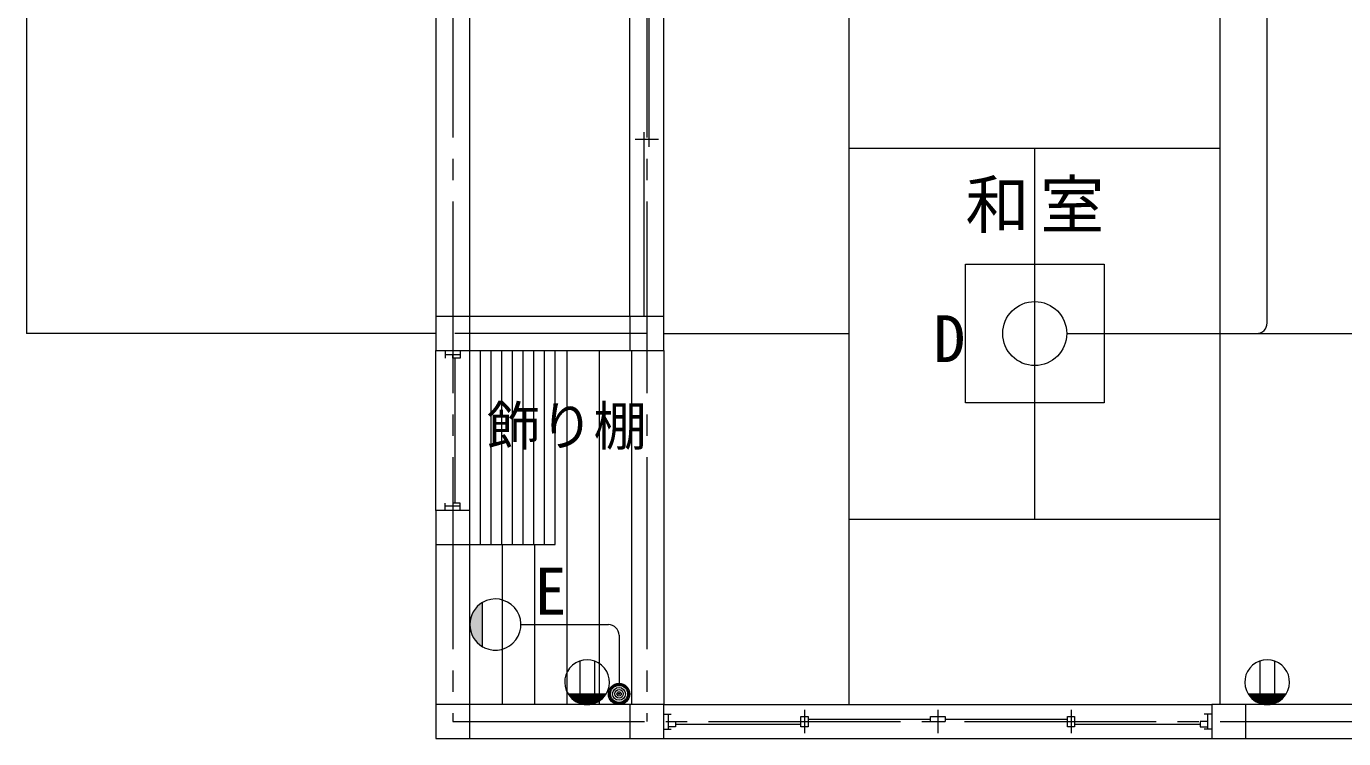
# Model space of a CAD drawing. Units: millimetres, scale not verified. Extents: x -17179 to 17748, y -9423 to 12077.
# Drawn here: x -17179 to -11000, y 2373 to 5714 of the extents above; entities that cross this region are included whole.
import ezdxf
from ezdxf.enums import TextEntityAlignment as Align

# ---------------------------------------------------------------- set-up
doc = ezdxf.new("R2010")
doc.units = ezdxf.units.MM
doc.header["$LTSCALE"] = 100
doc.linetypes.add('CHAIN2', pattern=[12, 9, -1, 1, -1])
for name, color, linetype, lineweight in [('0-0_基準線', 5, 'CHAIN2', 9), ('0-1_仕上げ', 5, 'Continuous', 9), ('0-3_建具', 5, 'Continuous', 9), ('0-5_見え掛り', 5, 'Continuous', 9), ('0-8_その他', 5, 'Continuous', 9), ('0-C_ハッチング', 5, 'Continuous', 9), ('6-2_配線', 2, 'Continuous', 13), ('6-B_記号', 3, 'Continuous', 13)]:
    doc.layers.add(name, color=color, linetype=linetype, lineweight=lineweight)
doc.layers.add('0-A_文字', color=5, linetype='Continuous')
doc.styles.add('ＭＳ ゴシック', font='')
doc.styles.get('ＭＳ ゴシック').set_extended_font_data('MS Gothic')

msp = doc.modelspace()

# ---------------------------------------------------------------- hatches: boundary and pattern name
at = {"layer": '6-B_記号'}
msp.add_hatch(color=8, dxfattribs=at).paths.add_polyline_path([(-15039.1, 3011.7, 0.57735), (-15039.1, 2803.9)])

# ---------------------------------------------------------------- linework, layer by layer
at = {"layer": '0-0_基準線'}
for p, q in [((-15179.1, 6092.8), (-15179.1, 2452.8)), ((-14269.1, 6092.8), (-14269.1, 2452.8)), ((-14269.1, 4272.8), (-15179.1, 4272.8)), ((-15179.1, 2452.8), (-6079.1, 2452.8))]:
    msp.add_line(p, q, dxfattribs=at)
at = {"layer": '0-1_仕上げ'}
for p, q in [((-15259.1, 6172.8), (-15259.1, 4192.8)), ((-15099.1, 4192.8), (-15099.1, 6172.8)), ((-14189.1, 4352.8), (-15259.1, 4352.8)), ((-14349.1, 4352.8), (-14349.1, 4192.8)), ((-14189.1, 4192.8), (-14189.1, 4352.8)), ((-15259.1, 4192.8), (-14189.1, 4192.8)), ((-15259.1, 3442.8), (-15259.1, 2372.8)), ((-15099.1, 3442.8), (-15259.1, 3442.8)), ((-15099.1, 2372.8), (-15099.1, 3442.8)), ((-15259.1, 3282.8), (-15099.1, 3282.8)), ((-14189.1, 2532.8), (-15259.1, 2532.8)), ((-14349.1, 2532.8), (-14349.1, 2372.8)), ((-14189.1, 2372.8), (-14189.1, 2532.8)), ((-10549.1, 2532.8), (-11619.1, 2532.8)), ((-11619.1, 2532.8), (-11619.1, 2372.8)), ((-11459.1, 2372.8), (-11459.1, 2532.8)), ((-15259.1, 2372.8), (-14189.1, 2372.8))]:
    msp.add_line(p, q, dxfattribs=at)
msp.add_lwpolyline([(-11619.1, 2372.8), (-10549.1, 2372.8), (-10549.1, 5262.8)], dxfattribs=at)
at = {"layer": '0-3_建具'}
for p, q in [((-14349.1, 4352.8), (-14349.1, 6012.8)), ((-14257.1, 5147.8), (-14257.1, 6012.8)), ((-14189.1, 4352.8), (-14189.1, 6012.8)), ((-14281.1, 4352.8), (-14281.1, 5217.8)), ((-14214.1, 5182.8), (-14324.1, 5182.8)), ((-15259.1, 3442.8), (-15259.1, 4192.8)), ((-15214.1, 4192.8), (-15214.1, 4157.8)), ((-15144.1, 4172.8), (-15214.1, 4172.8)), ((-15167.1, 3477.8), (-15167.1, 4157.8)), ((-15099.1, 3442.8), (-15099.1, 4192.8)), ((-15214.1, 3442.8), (-15214.1, 3477.8)), ((-15144.1, 3462.8), (-15214.1, 3462.8)), ((-14189.1, 2532.8), (-11619.1, 2532.8)), ((-14189.1, 2487.8), (-14154.1, 2487.8)), ((-14169.1, 2487.8), (-14169.1, 2417.8)), ((-13529.1, 2507.8), (-13529.1, 2397.8)), ((-12938.1, 2452.8), (-12938.1, 2476.8)), ((-12904.1, 2507.8), (-12904.1, 2397.8)), ((-12279.1, 2507.8), (-12279.1, 2397.8)), ((-11619.1, 2487.8), (-11654.1, 2487.8)), ((-11639.1, 2487.8), (-11639.1, 2417.8)), ((-14189.1, 2417.8), (-14154.1, 2417.8)), ((-14134.1, 2440.8), (-13546.1, 2440.8)), ((-13546.1, 2452.8), (-13512.1, 2452.8)), ((-13512.1, 2464.8), (-12938.1, 2464.8)), ((-12938.1, 2452.8), (-12870.1, 2452.8)), ((-12870.1, 2464.8), (-12299.1, 2464.8)), ((-12296.1, 2452.8), (-12262.1, 2452.8)), ((-12262.1, 2440.8), (-11674.1, 2440.8)), ((-11619.1, 2417.8), (-11654.1, 2417.8)), ((-14189.1, 2372.8), (-11619.1, 2372.8))]:
    msp.add_line(p, q, dxfattribs=at)
for points in [[(-15144.1, 4192.8), (-15144.1, 4157.8), (-15179.1, 4157.8), (-15179.1, 4172.8)], [(-15144.1, 3442.8), (-15144.1, 3477.8), (-15179.1, 3477.8), (-15179.1, 3462.8)], [(-12938.1, 2476.8), (-12870.1, 2476.8), (-12870.1, 2452.8)], [(-14169.1, 2452.8), (-14134.1, 2452.8), (-14134.1, 2428.8), (-14169.1, 2428.8)], [(-11639.1, 2452.8), (-11674.1, 2452.8), (-11674.1, 2428.8), (-11639.1, 2428.8)]]:
    msp.add_lwpolyline(points, dxfattribs=at)
for points in [[(-13546.1, 2476.8), (-13512.1, 2476.8), (-13512.1, 2428.8), (-13546.1, 2428.8)], [(-12296.1, 2476.8), (-12262.1, 2476.8), (-12262.1, 2428.8), (-12296.1, 2428.8)]]:
    msp.add_lwpolyline(points, close=True, dxfattribs=at)
at = {"layer": '0-5_見え掛り'}
for p, q in [((-13319.1, 2532.8), (-13319.1, 6012.8)), ((-11579.1, 2532.8), (-11579.1, 6012.8)), ((-13319.1, 5142.8), (-11579.1, 5142.8)), ((-12449.1, 3402.8), (-12449.1, 5142.8)), ((-14189.1, 4272.8), (-13319.1, 4272.8)), ((-11579.1, 4272.8), (-10709.1, 4272.8)), ((-14189.1, 4192.8), (-14189.1, 2532.8)), ((-13319.1, 3402.8), (-11579.1, 3402.8))]:
    msp.add_line(p, q, dxfattribs=at)
msp.add_lwpolyline([(-15099.1, 3282.8), (-14699.1, 3282.8), (-14699.1, 4192.8)], dxfattribs=at)
at = {"layer": '0-8_その他'}
msp.add_line((-15259.1, 4272.8), (-17179.1, 4272.8), dxfattribs=at)
msp.add_lwpolyline([(-15259.1, 9267.8), (-17179.1, 9267.8), (-17179.1, 4272.8)], dxfattribs=at)
at = {"layer": '0-C_ハッチング'}
for p, q in [((-15049.1, 3282.8), (-15049.1, 4192.8)), ((-14999.1, 3282.8), (-14999.1, 4192.8)), ((-14949.1, 3282.8), (-14949.1, 4192.8)), ((-14899.1, 3282.8), (-14899.1, 4192.8)), ((-14849.1, 3282.8), (-14849.1, 4192.8)), ((-14799.1, 3282.8), (-14799.1, 4192.8)), ((-14749.1, 3282.8), (-14749.1, 4192.8)), ((-14644.1, 4192.8), (-14644.1, 2532.8)), ((-14492.4, 4192.8), (-14492.4, 2532.8)), ((-14340.8, 4192.8), (-14340.8, 2532.8)), ((-14947.4, 3282.8), (-14947.4, 2532.8)), ((-14795.8, 3282.8), (-14795.8, 2532.8))]:
    msp.add_line(p, q, dxfattribs=at)
at = {"layer": '6-2_配線'}
for p, q in [((-11359.1, 4322.8), (-11359.1, 5802.8)), ((-12299.1, 4272.8), (-11409.1, 4272.8)), ((-14859.1, 2907.8), (-14449.1, 2907.8)), ((-14399.1, 2857.8), (-14399.1, 2632.8))]:
    msp.add_line(p, q, dxfattribs=at)
for centre, start, end in [((-11409.1, 4322.8), 270, 0), ((-14449.1, 2857.8), 0, 90)]:
    msp.add_arc(centre, 50, start, end, dxfattribs=at)
at = {"layer": '6-B_記号'}
for p, q in [((-15039.1, 2803.9), (-15039.1, 3011.7)), ((-14583.3, 2737.1), (-14583.3, 2582.3)), ((-14514.9, 2737.1), (-14514.9, 2582.3)), ((-11393.3, 2737.1), (-11393.3, 2582.3)), ((-11324.9, 2737.1), (-11324.9, 2582.3)), ((-14638.2, 2582.3), (-14460, 2582.3)), ((-14636.3, 2579.4), (-14461.8, 2579.4)), ((-14632, 2573.4), (-14466.2, 2573.4)), ((-14627, 2567.4), (-14471.2, 2567.4)), ((-14621.1, 2561.4), (-14477.1, 2561.4)), ((-14614.2, 2555.4), (-14484, 2555.4)), ((-14605.7, 2549.4), (-14492.5, 2549.4)), ((-14595, 2543.4), (-14503.2, 2543.4)), ((-14579.8, 2537.4), (-14518.4, 2537.4)), ((-11448.2, 2582.3), (-11270, 2582.3)), ((-11446.3, 2579.4), (-11271.8, 2579.4)), ((-11442, 2573.4), (-11276.2, 2573.4)), ((-11437, 2567.4), (-11281.2, 2567.4)), ((-11431.1, 2561.4), (-11287.1, 2561.4)), ((-11424.2, 2555.4), (-11294, 2555.4)), ((-11415.7, 2549.4), (-11302.5, 2549.4)), ((-11405, 2543.4), (-11313.2, 2543.4)), ((-11389.8, 2537.4), (-11328.4, 2537.4))]:
    msp.add_line(p, q, dxfattribs=at)
msp.add_lwpolyline([(-12774.1, 3947.8), (-12774.1, 4597.8), (-12124.1, 4597.8), (-12124.1, 3947.8)], close=True, dxfattribs=at)
for centre, radius in [((-12449.1, 4272.8), 150), ((-14399.1, 2582.8), 50), ((-14399.1, 2582.8), 45), ((-14399.1, 2582.8), 40), ((-14399.1, 2582.8), 30), ((-14399.1, 2582.8), 20), ((-14399.1, 2582.8), 10), ((-14399.1, 2582.8), 3.33)]:
    msp.add_circle(centre, radius, dxfattribs=at)
for centre, radius, start, end in [((-14979.1, 2907.8), 120, 245.02959, 120), ((-14979.1, 2907.8), 120, 120, 240), ((-14979.1, 2907.8), 120, 240, 244.39049), ((-14979.1, 2907.8), 120, 244.39049, 245.02959), ((-14549.1, 2637.8), 105, 328.0536, 211.94655), ((-11359.1, 2637.8), 105, 328.0536, 211.94655), ((-14549.1, 2637.8), 105, 211.94655, 328.05345), ((-11359.1, 2637.8), 105, 211.94655, 328.05345)]:
    msp.add_arc(centre, radius, start, end, dxfattribs=at)

# ---------------------------------------------------------------- texts
at = {"layer": '0-A_文字', "style": 'ＭＳ ゴシック'}
msp.add_text('飾り棚', height=183.3, dxfattribs=at).set_placement((-15019.1, 3692.8), align=Align.BOTTOM_LEFT)
at = {"layer": '0-A_文字', "insert": (-12774.1, 4743.8), "char_height": 219.9, "attachment_point": 7, "style": 'ＭＳ ゴシック'}
msp.add_mtext('\\T1.17;和室', dxfattribs=at)
at = {"layer": '6-B_記号', "color": 7, "style": 'ＭＳ ゴシック'}
for s, p in [('D', (-12924.1, 4072.8)), ('E', (-14795.7, 2888.9))]:
    msp.add_text(s, height=219.9, dxfattribs=at).set_placement(p, align=Align.BOTTOM_LEFT)

doc.saveas('drawing.dxf')
